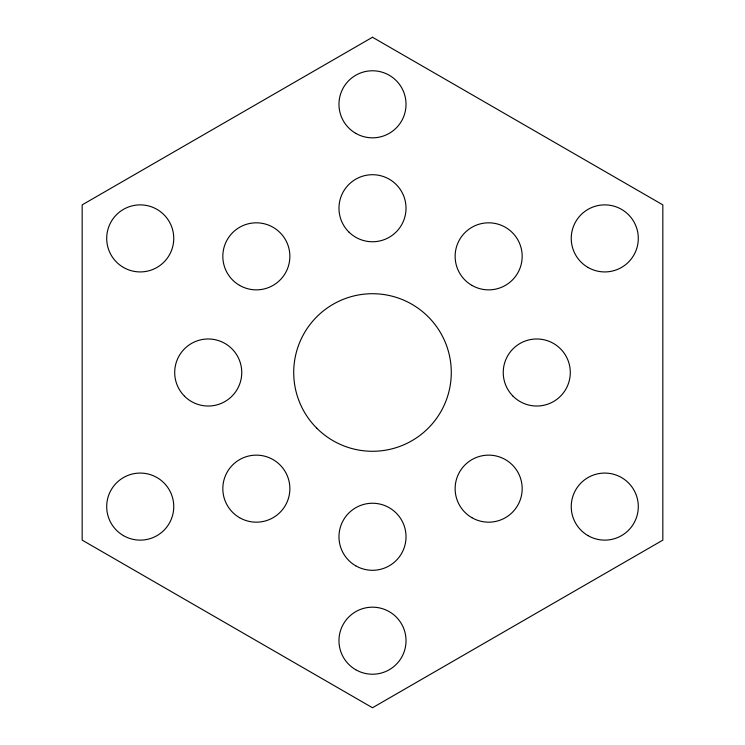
<?xml version="1.0" encoding="UTF-8"?>
<svg xmlns="http://www.w3.org/2000/svg" width="745" height="745" viewBox="0 0 745 745"><rect width="100%" height="100%" fill="white"/><g stroke="black" fill="none" stroke-linecap="round" stroke-linejoin="round"><path stroke-width="1.12" d="M372.5 37.25L82.164 204.875L82.164 540.125L372.5 707.75L662.836 540.125L662.836 204.875L372.5 37.25M355.738 669.736A33.525 33.525 0 0 0 406.025 640.7A33.525 33.525 0 0 0 355.738 611.664A33.525 33.525 0 0 0 355.738 669.736M588.01 535.636A33.525 33.525 0 0 0 638.297 506.6A33.525 33.525 0 0 0 588.01 477.564A33.525 33.525 0 0 0 588.01 535.636M588.01 267.436A33.525 33.525 0 0 0 638.297 238.4A33.525 33.525 0 0 0 588.01 209.364A33.525 33.525 0 0 0 588.01 267.436M355.738 133.336A33.525 33.525 0 0 0 406.025 104.3A33.525 33.525 0 0 0 355.738 75.264A33.525 33.525 0 0 0 355.738 133.336M123.465 535.636A33.525 33.525 0 0 0 173.753 506.6A33.525 33.525 0 0 0 123.465 477.564A33.525 33.525 0 0 0 123.465 535.636M239.583 285.372A33.525 33.525 0 0 0 289.87 256.345A33.525 33.525 0 0 0 239.583 227.309A33.525 33.525 0 0 0 239.583 285.372M471.892 517.691A33.525 33.525 0 0 0 522.18 488.655A33.525 33.525 0 0 0 471.892 459.628A33.525 33.525 0 0 0 471.892 517.691M239.583 517.691A33.525 33.525 0 0 0 289.87 488.655A33.525 33.525 0 0 0 239.583 459.628A33.525 33.525 0 0 0 239.583 517.691M471.892 285.372A33.525 33.525 0 0 0 522.18 256.345A33.525 33.525 0 0 0 471.892 227.309A33.525 33.525 0 0 0 471.892 285.372M184.518 396.21A33.525 33.525 0 0 0 240.607 381.179A33.525 33.525 0 0 0 199.548 340.12A33.525 33.525 0 0 0 184.518 396.21M513.063 396.21A33.525 33.525 0 0 0 569.152 381.179A33.525 33.525 0 0 0 528.093 340.12A33.525 33.525 0 0 0 513.063 396.21M355.738 565.809A33.525 33.525 0 0 0 406.025 536.773A33.525 33.525 0 0 0 355.738 507.736A33.525 33.525 0 0 0 355.738 565.809M348.79 231.937A33.525 33.525 0 0 0 404.88 216.907A33.525 33.525 0 0 0 363.821 175.848A33.525 33.525 0 0 0 348.79 231.937M316.793 428.207A78.784 78.784 0 0 0 448.602 392.894A78.784 78.784 0 0 0 352.106 296.398A78.784 78.784 0 0 0 316.793 428.207M123.465 267.436A33.525 33.525 0 0 0 173.753 238.4A33.525 33.525 0 0 0 123.465 209.364A33.525 33.525 0 0 0 123.465 267.436"/></g></svg>
